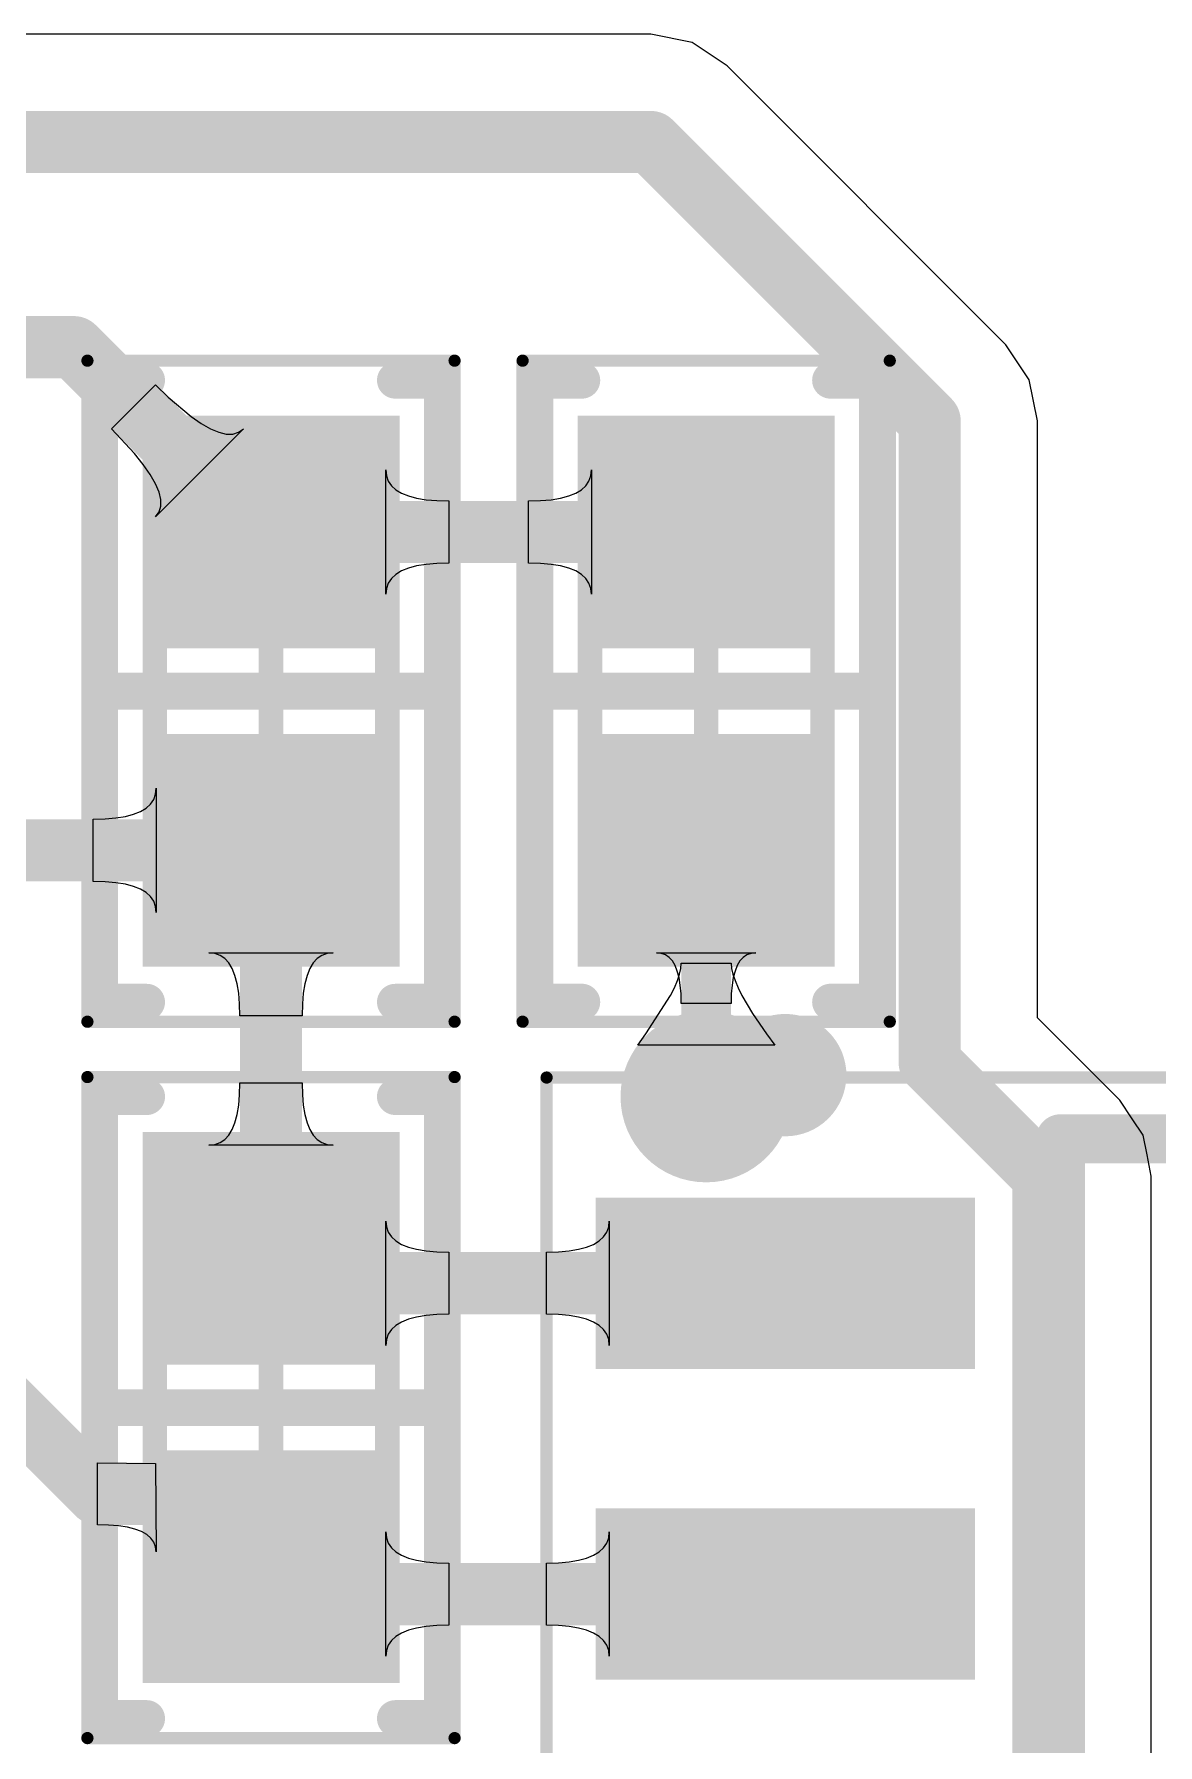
# Model space of a CAD drawing. Header units: inches. Extents: x -0.14 to 3.29, y -0.08 to 7.88.
# Drawn here: x 1.3486 to 1.5293, y 0.9969 to 1.2719 of the extents above; entities that cross this region are included whole.
import ezdxf

# ---------------------------------------------------------------- set-up
doc = ezdxf.new("R2010")
doc.units = ezdxf.units.IN
doc.header["$MEASUREMENT"] = 0
for name, color, linetype in [('Bottom Layer', 5, 'Continuous'), ('Top 3D Body', 56, 'Continuous'), ('Top Courtyard', 56, 'Continuous'), ('Top Layer', 1, 'Continuous'), ('Top Overlay', 2, 'Continuous'), ('Top Paste', 8, 'Continuous'), ('Top Solder', 216, 'Continuous'), ('Via Holes', 16, 'Continuous')]:
    doc.layers.add(name, color=color, linetype=linetype)

# ---------------------------------------------------------------- blocks, each defined once
blk = doc.blocks.new('34355DA5_B1DA_47C2_A88A_ECF82120A4F7_248')
at = {"layer": 'Top Layer'}
for points in [[(-0.13583, 0.13819), (-0.13583, 0.16181), (-0.07874, 0.16181), (-0.07874, 0.13819)], [(-0.13583, 0.08819), (-0.13583, 0.11181), (-0.07874, 0.11181), (-0.07874, 0.08819)]]:
    blk.add_hatch(color=1, dxfattribs=at).paths.add_polyline_path(points)
at = {"layer": 'Top Paste'}
for points in [[(-0.13583, 0.13819), (-0.13583, 0.16181), (-0.07874, 0.16181), (-0.07874, 0.13819)], [(-0.13583, 0.08819), (-0.13583, 0.11181), (-0.07874, 0.11181), (-0.07874, 0.08819)]]:
    blk.add_hatch(color=8, dxfattribs=at).paths.add_polyline_path(points)
at = {"layer": 'Top Solder'}
for points in [[(-0.1378, 0.13622), (-0.1378, 0.16378), (-0.07677, 0.16378), (-0.07677, 0.13622)], [(-0.1378, 0.08622), (-0.1378, 0.11378), (-0.07677, 0.11378), (-0.07677, 0.08622)]]:
    blk.add_hatch(color=216, dxfattribs=at).paths.add_polyline_path(points)
at = {"layer": 'Top Courtyard'}
for points in [[(-0.14567, -0.18307, 0.00197, 0.00197, 0), (-0.14567, 0.18307, 0.00197, 0.00197, 0)], [(-0.14567, 0.18307, 0.00197, 0.00197, 0), (0.14567, 0.18307, 0.00197, 0.00197, 0)]]:
    blk.add_lwpolyline(points, format="xyseb", dxfattribs=at)
blk.add_lwpolyline([(-0.14616, 0.18307, 0.000984, 0.000984, 1), (-0.14518, 0.18307, 0.000984, 0.000984, 1)], format="xyseb", close=True, dxfattribs=at)
blk.add_lwpolyline([(-0.14616, 0.18307, 0.000984, 0.000984, 1), (-0.14518, 0.18307, 0.000984, 0.000984, 1)], format="xyseb", close=True, dxfattribs=at)
at = {"layer": 'Top Overlay'}
for points in [[(-0.10236, 0.18346, 0.00984, 0.00984, 1), (-0.1122, 0.18346, 0.00984, 0.00984, 1)], [(-0.11467, 0.18346, 0.00492, 0.00492, 1), (-0.10974, 0.18346, 0.00492, 0.00492, 1)], [(-0.10482, 0.18346, 0.00492, 0.00492, 1), (-0.0999, 0.18346, 0.00492, 0.00492, 1)], [(-0.06496, 0.17323, 0.00394, 0.00394, 1), (-0.06102, 0.17323, 0.00394, 0.00394, 1)], [(-0.06496, 0.17323, 0.00394, 0.00394, 1), (-0.06102, 0.17323, 0.00394, 0.00394, 1)]]:
    blk.add_lwpolyline(points, format="xyseb", close=True, dxfattribs=at)
for points in [[(-0.06299, -0.17323, 0.00787, 0.00787, 0), (-0.06299, 0.17323, 0.00787, 0.00787, 0)], [(-0.06299, 0.17323, 0.00787, 0.00787, 0), (0.06299, 0.17323, 0.00787, 0.00787, 0)]]:
    blk.add_lwpolyline(points, format="xyseb", dxfattribs=at)
blk = doc.blocks.new('RES_0603_1608_289')
at = {"layer": 'Top Layer'}
for points in [[(-0.04232, -0.0187), (-0.04232, 0.0187), (-0.00886, 0.0187), (-0.00886, -0.0187)], [(0.00886, -0.0187), (0.00886, 0.0187), (0.04232, 0.0187), (0.04232, -0.0187)]]:
    blk.add_hatch(color=1, dxfattribs=at).paths.add_polyline_path(points)
at = {"layer": 'Top Paste'}
for points in [[(-0.04232, -0.0187), (-0.04232, 0.0187), (-0.00886, 0.0187), (-0.00886, -0.0187)], [(0.00886, -0.0187), (0.00886, 0.0187), (0.04232, 0.0187), (0.04232, -0.0187)]]:
    blk.add_hatch(color=8, dxfattribs=at).paths.add_polyline_path(points)
at = {"layer": 'Top Solder'}
for points in [[(-0.04429, -0.02067), (-0.04429, 0.02067), (-0.00689, 0.02067), (-0.00689, -0.02067)], [(0.00689, -0.02067), (0.00689, 0.02067), (0.04429, 0.02067), (0.04429, -0.02067)]]:
    blk.add_hatch(color=216, dxfattribs=at).paths.add_polyline_path(points)
at = {"layer": 'Top 3D Body'}
for points in [[(-0.03445, 0.0187, 0.00394, 0.00394, 0), (-0.03445, -0.0187, 0.00394, 0.00394, 0)], [(-0.03445, 0.0187, 0.00394, 0.00394, 0), (0.03445, 0.0187, 0.00394, 0.00394, 0)], [(0.03445, 0.0187, 0.00394, 0.00394, 0), (0.03445, -0.0187, 0.00394, 0.00394, 0)], [(-0.03445, -0.0187, 0.00394, 0.00394, 0), (0.03445, -0.0187, 0.00394, 0.00394, 0)]]:
    blk.add_lwpolyline(points, format="xyseb", dxfattribs=at)
for points in [[(-0.03543, 0.0187, 0.00197, 0.00197, 1), (-0.03347, 0.0187, 0.00197, 0.00197, 1)], [(-0.03543, 0.0187, 0.00197, 0.00197, 1), (-0.03347, 0.0187, 0.00197, 0.00197, 1)], [(0.03346, 0.0187, 0.00197, 0.00197, 1), (0.03543, 0.0187, 0.00197, 0.00197, 1)], [(0.03346, 0.0187, 0.00197, 0.00197, 1), (0.03543, 0.0187, 0.00197, 0.00197, 1)], [(-0.03543, -0.0187, 0.00197, 0.00197, 1), (-0.03347, -0.0187, 0.00197, 0.00197, 1)], [(-0.03543, -0.0187, 0.00197, 0.00197, 1), (-0.03347, -0.0187, 0.00197, 0.00197, 1)], [(0.03346, -0.0187, 0.00197, 0.00197, 1), (0.03543, -0.0187, 0.00197, 0.00197, 1)], [(0.03346, -0.0187, 0.00197, 0.00197, 1), (0.03543, -0.0187, 0.00197, 0.00197, 1)]]:
    blk.add_lwpolyline(points, format="xyseb", close=True, dxfattribs=at)
at = {"layer": 'Top Courtyard'}
for points in [[(-0.05315, 0.02953, 0.00197, 0.00197, 0), (-0.05315, -0.02953, 0.00197, 0.00197, 0)], [(-0.05315, 0.02953, 0.00197, 0.00197, 0), (0.05315, 0.02953, 0.00197, 0.00197, 0)], [(0.05315, 0.02953, 0.00197, 0.00197, 0), (0.05315, -0.02953, 0.00197, 0.00197, 0)], [(0, 0.0187, 0.00394, 0.00394, 0), (0, -0.0187, 0.00394, 0.00394, 0)], [(-0.0187, 0, 0.00394, 0.00394, 0), (0.0187, 0, 0.00394, 0.00394, 0)], [(-0.05315, -0.02953, 0.00197, 0.00197, 0), (0.05315, -0.02953, 0.00197, 0.00197, 0)]]:
    blk.add_lwpolyline(points, format="xyseb", dxfattribs=at)
for points in [[(-0.05364, 0.02953, 0.000984, 0.000984, 1), (-0.05266, 0.02953, 0.000984, 0.000984, 1)], [(-0.05364, 0.02953, 0.000984, 0.000984, 1), (-0.05266, 0.02953, 0.000984, 0.000984, 1)], [(0.05266, 0.02953, 0.000984, 0.000984, 1), (0.05364, 0.02953, 0.000984, 0.000984, 1)], [(0.05266, 0.02953, 0.000984, 0.000984, 1), (0.05364, 0.02953, 0.000984, 0.000984, 1)], [(-0.00099, 0.0187, 0.00197, 0.00197, 1), (0.00098, 0.0187, 0.00197, 0.00197, 1)], [(-0.01969, 0, 0.00197, 0.00197, 1), (-0.01772, 0, 0.00197, 0.00197, 1)], [(0.01772, 0, 0.00197, 0.00197, 1), (0.01968, 0, 0.00197, 0.00197, 1)], [(-0.00099, -0.0187, 0.00197, 0.00197, 1), (0.00098, -0.0187, 0.00197, 0.00197, 1)], [(-0.05364, -0.02953, 0.000984, 0.000984, 1), (-0.05266, -0.02953, 0.000984, 0.000984, 1)], [(-0.05364, -0.02953, 0.000984, 0.000984, 1), (-0.05266, -0.02953, 0.000984, 0.000984, 1)], [(0.05266, -0.02953, 0.000984, 0.000984, 1), (0.05364, -0.02953, 0.000984, 0.000984, 1)], [(0.05266, -0.02953, 0.000984, 0.000984, 1), (0.05364, -0.02953, 0.000984, 0.000984, 1)]]:
    blk.add_lwpolyline(points, format="xyseb", close=True, dxfattribs=at)
at = {"layer": 'Top Overlay'}
for points in [[(-0.05, 0.02756, 0.00591, 0.00591, 0), (-0.05, 0.02, 0.00591, 0.00591, 0)], [(-0.05, 0.02756, 0.00591, 0.00591, 0), (0.05, 0.02756, 0.00591, 0.00591, 0)], [(0, 0.02756, 0.00591, 0.00591, 0), (0, -0.02756, 0.00591, 0.00591, 0)], [(0.05, 0.02756, 0.00591, 0.00591, 0), (0.05, 0.02, 0.00591, 0.00591, 0)], [(-0.05, -0.02, 0.00591, 0.00591, 0), (-0.05, -0.02756, 0.00591, 0.00591, 0)], [(0.05, -0.02, 0.00591, 0.00591, 0), (0.05, -0.02756, 0.00591, 0.00591, 0)], [(-0.05, -0.02756, 0.00591, 0.00591, 0), (0.05, -0.02756, 0.00591, 0.00591, 0)]]:
    blk.add_lwpolyline(points, format="xyseb", dxfattribs=at)
for points in [[(-0.05148, 0.02756, 0.00295, 0.00295, 1), (-0.04853, 0.02756, 0.00295, 0.00295, 1)], [(-0.05148, 0.02756, 0.00295, 0.00295, 1), (-0.04853, 0.02756, 0.00295, 0.00295, 1)], [(-0.00148, 0.02756, 0.00295, 0.00295, 1), (0.00147, 0.02756, 0.00295, 0.00295, 1)], [(0.04852, 0.02756, 0.00295, 0.00295, 1), (0.05147, 0.02756, 0.00295, 0.00295, 1)], [(0.04852, 0.02756, 0.00295, 0.00295, 1), (0.05147, 0.02756, 0.00295, 0.00295, 1)], [(-0.05148, 0.02, 0.00295, 0.00295, 1), (-0.04853, 0.02, 0.00295, 0.00295, 1)], [(0.04852, 0.02, 0.00295, 0.00295, 1), (0.05147, 0.02, 0.00295, 0.00295, 1)], [(-0.05148, -0.02, 0.00295, 0.00295, 1), (-0.04853, -0.02, 0.00295, 0.00295, 1)], [(0.04852, -0.02, 0.00295, 0.00295, 1), (0.05147, -0.02, 0.00295, 0.00295, 1)], [(-0.05148, -0.02756, 0.00295, 0.00295, 1), (-0.04853, -0.02756, 0.00295, 0.00295, 1)], [(-0.05148, -0.02756, 0.00295, 0.00295, 1), (-0.04853, -0.02756, 0.00295, 0.00295, 1)], [(-0.00148, -0.02756, 0.00295, 0.00295, 1), (0.00147, -0.02756, 0.00295, 0.00295, 1)], [(0.04852, -0.02756, 0.00295, 0.00295, 1), (0.05147, -0.02756, 0.00295, 0.00295, 1)], [(0.04852, -0.02756, 0.00295, 0.00295, 1), (0.05147, -0.02756, 0.00295, 0.00295, 1)]]:
    blk.add_lwpolyline(points, format="xyseb", close=True, dxfattribs=at)
blk = doc.blocks.new('RES_0603_1608_297')
at = {"layer": 'Top Layer'}
for points in [[(-0.04232, -0.0187), (-0.04232, 0.0187), (-0.00886, 0.0187), (-0.00886, -0.0187)], [(0.00886, -0.0187), (0.00886, 0.0187), (0.04232, 0.0187), (0.04232, -0.0187)]]:
    blk.add_hatch(color=1, dxfattribs=at).paths.add_polyline_path(points)
at = {"layer": 'Top Paste'}
for points in [[(-0.04232, -0.0187), (-0.04232, 0.0187), (-0.00886, 0.0187), (-0.00886, -0.0187)], [(0.00886, -0.0187), (0.00886, 0.0187), (0.04232, 0.0187), (0.04232, -0.0187)]]:
    blk.add_hatch(color=8, dxfattribs=at).paths.add_polyline_path(points)
at = {"layer": 'Top Solder'}
for points in [[(-0.04429, -0.02067), (-0.04429, 0.02067), (-0.00689, 0.02067), (-0.00689, -0.02067)], [(0.00689, -0.02067), (0.00689, 0.02067), (0.04429, 0.02067), (0.04429, -0.02067)]]:
    blk.add_hatch(color=216, dxfattribs=at).paths.add_polyline_path(points)
at = {"layer": 'Top 3D Body'}
for points in [[(-0.03445, 0.0187, 0.00394, 0.00394, 0), (-0.03445, -0.0187, 0.00394, 0.00394, 0)], [(-0.03445, 0.0187, 0.00394, 0.00394, 0), (0.03445, 0.0187, 0.00394, 0.00394, 0)], [(0.03445, 0.0187, 0.00394, 0.00394, 0), (0.03445, -0.0187, 0.00394, 0.00394, 0)], [(-0.03445, -0.0187, 0.00394, 0.00394, 0), (0.03445, -0.0187, 0.00394, 0.00394, 0)]]:
    blk.add_lwpolyline(points, format="xyseb", dxfattribs=at)
for points in [[(-0.03543, 0.0187, 0.00197, 0.00197, 1), (-0.03347, 0.0187, 0.00197, 0.00197, 1)], [(-0.03543, 0.0187, 0.00197, 0.00197, 1), (-0.03347, 0.0187, 0.00197, 0.00197, 1)], [(0.03346, 0.0187, 0.00197, 0.00197, 1), (0.03543, 0.0187, 0.00197, 0.00197, 1)], [(0.03346, 0.0187, 0.00197, 0.00197, 1), (0.03543, 0.0187, 0.00197, 0.00197, 1)], [(-0.03543, -0.0187, 0.00197, 0.00197, 1), (-0.03347, -0.0187, 0.00197, 0.00197, 1)], [(-0.03543, -0.0187, 0.00197, 0.00197, 1), (-0.03347, -0.0187, 0.00197, 0.00197, 1)], [(0.03346, -0.0187, 0.00197, 0.00197, 1), (0.03543, -0.0187, 0.00197, 0.00197, 1)], [(0.03346, -0.0187, 0.00197, 0.00197, 1), (0.03543, -0.0187, 0.00197, 0.00197, 1)]]:
    blk.add_lwpolyline(points, format="xyseb", close=True, dxfattribs=at)
at = {"layer": 'Top Courtyard'}
for points in [[(-0.05315, 0.02953, 0.00197, 0.00197, 0), (-0.05315, -0.02953, 0.00197, 0.00197, 0)], [(-0.05315, 0.02953, 0.00197, 0.00197, 0), (0.05315, 0.02953, 0.00197, 0.00197, 0)], [(0.05315, 0.02953, 0.00197, 0.00197, 0), (0.05315, -0.02953, 0.00197, 0.00197, 0)], [(0, 0.0187, 0.00394, 0.00394, 0), (0, -0.0187, 0.00394, 0.00394, 0)], [(-0.0187, 0, 0.00394, 0.00394, 0), (0.0187, 0, 0.00394, 0.00394, 0)], [(-0.05315, -0.02953, 0.00197, 0.00197, 0), (0.05315, -0.02953, 0.00197, 0.00197, 0)]]:
    blk.add_lwpolyline(points, format="xyseb", dxfattribs=at)
for points in [[(-0.05364, 0.02953, 0.000984, 0.000984, 1), (-0.05266, 0.02953, 0.000984, 0.000984, 1)], [(-0.05364, 0.02953, 0.000984, 0.000984, 1), (-0.05266, 0.02953, 0.000984, 0.000984, 1)], [(0.05266, 0.02953, 0.000984, 0.000984, 1), (0.05364, 0.02953, 0.000984, 0.000984, 1)], [(0.05266, 0.02953, 0.000984, 0.000984, 1), (0.05364, 0.02953, 0.000984, 0.000984, 1)], [(-0.00098, 0.0187, 0.00197, 0.00197, 1), (0.00098, 0.0187, 0.00197, 0.00197, 1)], [(-0.01969, 0, 0.00197, 0.00197, 1), (-0.01772, 0, 0.00197, 0.00197, 1)], [(0.01772, 0, 0.00197, 0.00197, 1), (0.01968, 0, 0.00197, 0.00197, 1)], [(-0.00098, -0.0187, 0.00197, 0.00197, 1), (0.00098, -0.0187, 0.00197, 0.00197, 1)], [(-0.05364, -0.02953, 0.000984, 0.000984, 1), (-0.05266, -0.02953, 0.000984, 0.000984, 1)], [(-0.05364, -0.02953, 0.000984, 0.000984, 1), (-0.05266, -0.02953, 0.000984, 0.000984, 1)], [(0.05266, -0.02953, 0.000984, 0.000984, 1), (0.05364, -0.02953, 0.000984, 0.000984, 1)], [(0.05266, -0.02953, 0.000984, 0.000984, 1), (0.05364, -0.02953, 0.000984, 0.000984, 1)]]:
    blk.add_lwpolyline(points, format="xyseb", close=True, dxfattribs=at)
at = {"layer": 'Top Overlay'}
for points in [[(-0.05, 0.02756, 0.00591, 0.00591, 0), (-0.05, 0.02, 0.00591, 0.00591, 0)], [(-0.05, 0.02756, 0.00591, 0.00591, 0), (0.05, 0.02756, 0.00591, 0.00591, 0)], [(0, 0.02756, 0.00591, 0.00591, 0), (0, -0.02756, 0.00591, 0.00591, 0)], [(0.05, 0.02756, 0.00591, 0.00591, 0), (0.05, 0.02, 0.00591, 0.00591, 0)], [(-0.05, -0.02, 0.00591, 0.00591, 0), (-0.05, -0.02756, 0.00591, 0.00591, 0)], [(0.05, -0.02, 0.00591, 0.00591, 0), (0.05, -0.02756, 0.00591, 0.00591, 0)], [(-0.05, -0.02756, 0.00591, 0.00591, 0), (0.05, -0.02756, 0.00591, 0.00591, 0)]]:
    blk.add_lwpolyline(points, format="xyseb", dxfattribs=at)
for points in [[(-0.05148, 0.02756, 0.00295, 0.00295, 1), (-0.04852, 0.02756, 0.00295, 0.00295, 1)], [(-0.05148, 0.02756, 0.00295, 0.00295, 1), (-0.04852, 0.02756, 0.00295, 0.00295, 1)], [(-0.00148, 0.02756, 0.00295, 0.00295, 1), (0.00148, 0.02756, 0.00295, 0.00295, 1)], [(0.04852, 0.02756, 0.00295, 0.00295, 1), (0.05148, 0.02756, 0.00295, 0.00295, 1)], [(0.04852, 0.02756, 0.00295, 0.00295, 1), (0.05148, 0.02756, 0.00295, 0.00295, 1)], [(-0.05148, 0.02, 0.00295, 0.00295, 1), (-0.04852, 0.02, 0.00295, 0.00295, 1)], [(0.04852, 0.02, 0.00295, 0.00295, 1), (0.05148, 0.02, 0.00295, 0.00295, 1)], [(-0.05148, -0.02, 0.00295, 0.00295, 1), (-0.04852, -0.02, 0.00295, 0.00295, 1)], [(0.04852, -0.02, 0.00295, 0.00295, 1), (0.05148, -0.02, 0.00295, 0.00295, 1)], [(-0.05148, -0.02756, 0.00295, 0.00295, 1), (-0.04852, -0.02756, 0.00295, 0.00295, 1)], [(-0.05148, -0.02756, 0.00295, 0.00295, 1), (-0.04852, -0.02756, 0.00295, 0.00295, 1)], [(-0.00148, -0.02756, 0.00295, 0.00295, 1), (0.00148, -0.02756, 0.00295, 0.00295, 1)], [(0.04852, -0.02756, 0.00295, 0.00295, 1), (0.05148, -0.02756, 0.00295, 0.00295, 1)], [(0.04852, -0.02756, 0.00295, 0.00295, 1), (0.05148, -0.02756, 0.00295, 0.00295, 1)]]:
    blk.add_lwpolyline(points, format="xyseb", close=True, dxfattribs=at)
blk = doc.blocks.new('RES_0603_1608_303')
at = {"layer": 'Top Layer'}
for points in [[(-0.04232, -0.0187), (-0.04232, 0.0187), (-0.00886, 0.0187), (-0.00886, -0.0187)], [(0.00886, -0.0187), (0.00886, 0.0187), (0.04232, 0.0187), (0.04232, -0.0187)]]:
    blk.add_hatch(color=1, dxfattribs=at).paths.add_polyline_path(points)
at = {"layer": 'Top Paste'}
for points in [[(-0.04232, -0.0187), (-0.04232, 0.0187), (-0.00886, 0.0187), (-0.00886, -0.0187)], [(0.00886, -0.0187), (0.00886, 0.0187), (0.04232, 0.0187), (0.04232, -0.0187)]]:
    blk.add_hatch(color=8, dxfattribs=at).paths.add_polyline_path(points)
at = {"layer": 'Top Solder'}
for points in [[(-0.04429, -0.02067), (-0.04429, 0.02067), (-0.00689, 0.02067), (-0.00689, -0.02067)], [(0.00689, -0.02067), (0.00689, 0.02067), (0.04429, 0.02067), (0.04429, -0.02067)]]:
    blk.add_hatch(color=216, dxfattribs=at).paths.add_polyline_path(points)
at = {"layer": 'Top 3D Body'}
for points in [[(-0.03445, 0.0187, 0.00394, 0.00394, 0), (-0.03445, -0.0187, 0.00394, 0.00394, 0)], [(-0.03445, 0.0187, 0.00394, 0.00394, 0), (0.03445, 0.0187, 0.00394, 0.00394, 0)], [(0.03445, 0.0187, 0.00394, 0.00394, 0), (0.03445, -0.0187, 0.00394, 0.00394, 0)], [(-0.03445, -0.0187, 0.00394, 0.00394, 0), (0.03445, -0.0187, 0.00394, 0.00394, 0)]]:
    blk.add_lwpolyline(points, format="xyseb", dxfattribs=at)
for points in [[(-0.03543, 0.0187, 0.00197, 0.00197, 1), (-0.03347, 0.0187, 0.00197, 0.00197, 1)], [(-0.03543, 0.0187, 0.00197, 0.00197, 1), (-0.03347, 0.0187, 0.00197, 0.00197, 1)], [(0.03346, 0.0187, 0.00197, 0.00197, 1), (0.03543, 0.0187, 0.00197, 0.00197, 1)], [(0.03346, 0.0187, 0.00197, 0.00197, 1), (0.03543, 0.0187, 0.00197, 0.00197, 1)], [(-0.03543, -0.0187, 0.00197, 0.00197, 1), (-0.03347, -0.0187, 0.00197, 0.00197, 1)], [(-0.03543, -0.0187, 0.00197, 0.00197, 1), (-0.03347, -0.0187, 0.00197, 0.00197, 1)], [(0.03346, -0.0187, 0.00197, 0.00197, 1), (0.03543, -0.0187, 0.00197, 0.00197, 1)], [(0.03346, -0.0187, 0.00197, 0.00197, 1), (0.03543, -0.0187, 0.00197, 0.00197, 1)]]:
    blk.add_lwpolyline(points, format="xyseb", close=True, dxfattribs=at)
at = {"layer": 'Top Courtyard'}
for points in [[(-0.05315, 0.02953, 0.00197, 0.00197, 0), (-0.05315, -0.02953, 0.00197, 0.00197, 0)], [(-0.05315, 0.02953, 0.00197, 0.00197, 0), (0.05315, 0.02953, 0.00197, 0.00197, 0)], [(0.05315, 0.02953, 0.00197, 0.00197, 0), (0.05315, -0.02953, 0.00197, 0.00197, 0)], [(0, 0.0187, 0.00394, 0.00394, 0), (0, -0.0187, 0.00394, 0.00394, 0)], [(-0.0187, 0, 0.00394, 0.00394, 0), (0.0187, 0, 0.00394, 0.00394, 0)], [(-0.05315, -0.02953, 0.00197, 0.00197, 0), (0.05315, -0.02953, 0.00197, 0.00197, 0)]]:
    blk.add_lwpolyline(points, format="xyseb", dxfattribs=at)
for points in [[(-0.05364, 0.02953, 0.000984, 0.000984, 1), (-0.05266, 0.02953, 0.000984, 0.000984, 1)], [(-0.05364, 0.02953, 0.000984, 0.000984, 1), (-0.05266, 0.02953, 0.000984, 0.000984, 1)], [(0.05266, 0.02953, 0.000984, 0.000984, 1), (0.05364, 0.02953, 0.000984, 0.000984, 1)], [(0.05266, 0.02953, 0.000984, 0.000984, 1), (0.05364, 0.02953, 0.000984, 0.000984, 1)], [(-0.00098, 0.0187, 0.00197, 0.00197, 1), (0.00098, 0.0187, 0.00197, 0.00197, 1)], [(-0.01969, 0, 0.00197, 0.00197, 1), (-0.01772, 0, 0.00197, 0.00197, 1)], [(0.01772, 0, 0.00197, 0.00197, 1), (0.01968, 0, 0.00197, 0.00197, 1)], [(-0.00098, -0.0187, 0.00197, 0.00197, 1), (0.00098, -0.0187, 0.00197, 0.00197, 1)], [(-0.05364, -0.02953, 0.000984, 0.000984, 1), (-0.05266, -0.02953, 0.000984, 0.000984, 1)], [(-0.05364, -0.02953, 0.000984, 0.000984, 1), (-0.05266, -0.02953, 0.000984, 0.000984, 1)], [(0.05266, -0.02953, 0.000984, 0.000984, 1), (0.05364, -0.02953, 0.000984, 0.000984, 1)], [(0.05266, -0.02953, 0.000984, 0.000984, 1), (0.05364, -0.02953, 0.000984, 0.000984, 1)]]:
    blk.add_lwpolyline(points, format="xyseb", close=True, dxfattribs=at)
at = {"layer": 'Top Overlay'}
for points in [[(-0.05, 0.02756, 0.00591, 0.00591, 0), (-0.05, 0.02, 0.00591, 0.00591, 0)], [(-0.05, 0.02756, 0.00591, 0.00591, 0), (0.05, 0.02756, 0.00591, 0.00591, 0)], [(0, 0.02756, 0.00591, 0.00591, 0), (0, -0.02756, 0.00591, 0.00591, 0)], [(0.05, 0.02756, 0.00591, 0.00591, 0), (0.05, 0.02, 0.00591, 0.00591, 0)], [(-0.05, -0.02, 0.00591, 0.00591, 0), (-0.05, -0.02756, 0.00591, 0.00591, 0)], [(0.05, -0.02, 0.00591, 0.00591, 0), (0.05, -0.02756, 0.00591, 0.00591, 0)], [(-0.05, -0.02756, 0.00591, 0.00591, 0), (0.05, -0.02756, 0.00591, 0.00591, 0)]]:
    blk.add_lwpolyline(points, format="xyseb", dxfattribs=at)
for points in [[(-0.05148, 0.02756, 0.00295, 0.00295, 1), (-0.04852, 0.02756, 0.00295, 0.00295, 1)], [(-0.05148, 0.02756, 0.00295, 0.00295, 1), (-0.04852, 0.02756, 0.00295, 0.00295, 1)], [(-0.00148, 0.02756, 0.00295, 0.00295, 1), (0.00148, 0.02756, 0.00295, 0.00295, 1)], [(0.04852, 0.02756, 0.00295, 0.00295, 1), (0.05148, 0.02756, 0.00295, 0.00295, 1)], [(0.04852, 0.02756, 0.00295, 0.00295, 1), (0.05148, 0.02756, 0.00295, 0.00295, 1)], [(-0.05148, 0.02, 0.00295, 0.00295, 1), (-0.04852, 0.02, 0.00295, 0.00295, 1)], [(0.04852, 0.02, 0.00295, 0.00295, 1), (0.05148, 0.02, 0.00295, 0.00295, 1)], [(-0.05148, -0.02, 0.00295, 0.00295, 1), (-0.04852, -0.02, 0.00295, 0.00295, 1)], [(0.04852, -0.02, 0.00295, 0.00295, 1), (0.05148, -0.02, 0.00295, 0.00295, 1)], [(-0.05148, -0.02756, 0.00295, 0.00295, 1), (-0.04852, -0.02756, 0.00295, 0.00295, 1)], [(-0.05148, -0.02756, 0.00295, 0.00295, 1), (-0.04852, -0.02756, 0.00295, 0.00295, 1)], [(-0.00148, -0.02756, 0.00295, 0.00295, 1), (0.00148, -0.02756, 0.00295, 0.00295, 1)], [(0.04852, -0.02756, 0.00295, 0.00295, 1), (0.05148, -0.02756, 0.00295, 0.00295, 1)], [(0.04852, -0.02756, 0.00295, 0.00295, 1), (0.05148, -0.02756, 0.00295, 0.00295, 1)]]:
    blk.add_lwpolyline(points, format="xyseb", close=True, dxfattribs=at)

msp = doc.modelspace()

# ---------------------------------------------------------------- hatches: boundary and pattern name
at = {"layer": 'Bottom Layer'}
h = msp.add_hatch(color=5, dxfattribs=at)
edge = h.paths.add_edge_path()
edge.add_arc((1.45669, 1.1011), 0.01378, 0, 360)
at = {"layer": 'Top Layer'}
h = msp.add_hatch(color=1, dxfattribs=at)
edge = h.paths.add_edge_path()
edge.add_arc((1.45669, 1.1011), 0.01378, 0, 360)
at = {"layer": 'Via Holes'}
h = msp.add_hatch(color=7, dxfattribs=at)
edge = h.paths.add_edge_path()
edge.add_arc((1.45669, 1.1011), 0.00689, 0, 360)

# ---------------------------------------------------------------- linework, layer by layer
at = {"layer": 'Top Layer'}
for p, q in [((1.44779, 1.27195), (1.00741, 1.27195)), ((1.45442, 1.27063), (1.44779, 1.27195)), ((1.46004, 1.26687), (1.45442, 1.27063)), ((1.5049, 1.22201), (1.46004, 1.26687)), ((1.50866, 1.21639), (1.5049, 1.22201)), ((1.50998, 1.20976), (1.50866, 1.21639)), ((1.36104, 1.2085), (1.36811, 1.21557)), ((1.36811, 1.21557), (1.37016, 1.21359)), ((1.37016, 1.21359), (1.37384, 1.21048)), ((1.37384, 1.21048), (1.37546, 1.20935)), ((1.36472, 1.20454), (1.36104, 1.2085)), ((1.38225, 1.2085), (1.36811, 1.19436)), ((1.37546, 1.20935), (1.37695, 1.2085)), ((1.37695, 1.2085), (1.37829, 1.20794)), ((1.37829, 1.20794), (1.3795, 1.20765)), ((1.3795, 1.20765), (1.38056, 1.20765)), ((1.38056, 1.20765), (1.38148, 1.20794)), ((1.38148, 1.20794), (1.38225, 1.2085)), ((1.50998, 1.11379), (1.50998, 1.20976)), ((1.36613, 1.20278), (1.36472, 1.20454)), ((1.36726, 1.20115), (1.36613, 1.20278)), ((1.36811, 1.19966), (1.36726, 1.20115)), ((1.36868, 1.19832), (1.36811, 1.19966)), ((1.40515, 1.18189), (1.40515, 1.20189)), ((1.40515, 1.20189), (1.40525, 1.20094)), ((1.40525, 1.20094), (1.40556, 1.20009)), ((1.40556, 1.20009), (1.40606, 1.19934)), ((1.40606, 1.19934), (1.40677, 1.19869)), ((1.43661, 1.19869), (1.43732, 1.19934)), ((1.43732, 1.19934), (1.43783, 1.20009)), ((1.43783, 1.20009), (1.43813, 1.20094)), ((1.43813, 1.20094), (1.43823, 1.20189)), ((1.43823, 1.20189), (1.43823, 1.18189)), ((1.36896, 1.19712), (1.36868, 1.19832)), ((1.36896, 1.19606), (1.36896, 1.19712)), ((1.40677, 1.19869), (1.40768, 1.19814)), ((1.40768, 1.19814), (1.4088, 1.19769)), ((1.4088, 1.19769), (1.41011, 1.19734)), ((1.41011, 1.19734), (1.41163, 1.19709)), ((1.41163, 1.19709), (1.41335, 1.19694)), ((1.41335, 1.19694), (1.41527, 1.19689)), ((1.41527, 1.19689), (1.41527, 1.18689)), ((1.42811, 1.19689), (1.43004, 1.19694)), ((1.42811, 1.18689), (1.42811, 1.19689)), ((1.43004, 1.19694), (1.43176, 1.19709)), ((1.43176, 1.19709), (1.43327, 1.19734)), ((1.43327, 1.19734), (1.43459, 1.19769)), ((1.43459, 1.19769), (1.4357, 1.19814)), ((1.4357, 1.19814), (1.43661, 1.19869)), ((1.36811, 1.19436), (1.36868, 1.19514)), ((1.36868, 1.19514), (1.36896, 1.19606)), ((1.40768, 1.18564), (1.40677, 1.18509)), ((1.4088, 1.18609), (1.40768, 1.18564)), ((1.41011, 1.18644), (1.4088, 1.18609)), ((1.41163, 1.18669), (1.41011, 1.18644)), ((1.41335, 1.18684), (1.41163, 1.18669)), ((1.41527, 1.18689), (1.41335, 1.18684)), ((1.43004, 1.18684), (1.42811, 1.18689)), ((1.43176, 1.18669), (1.43004, 1.18684)), ((1.43327, 1.18644), (1.43176, 1.18669)), ((1.43459, 1.18609), (1.43327, 1.18644)), ((1.4357, 1.18564), (1.43459, 1.18609)), ((1.43661, 1.18509), (1.4357, 1.18564)), ((1.40525, 1.18284), (1.40515, 1.18189)), ((1.40556, 1.18369), (1.40525, 1.18284)), ((1.40606, 1.18444), (1.40556, 1.18369)), ((1.40677, 1.18509), (1.40606, 1.18444)), ((1.43732, 1.18444), (1.43661, 1.18509)), ((1.43783, 1.18369), (1.43732, 1.18444)), ((1.43813, 1.18284), (1.43783, 1.18369)), ((1.43823, 1.18189), (1.43813, 1.18284)), ((1.36813, 1.14976), (1.36823, 1.15071)), ((1.36823, 1.15071), (1.36823, 1.13071)), ((1.3657, 1.14696), (1.36661, 1.14751)), ((1.36661, 1.14751), (1.36732, 1.14816)), ((1.36732, 1.14816), (1.36783, 1.14891)), ((1.36783, 1.14891), (1.36813, 1.14976)), ((1.35811, 1.14571), (1.36003, 1.14576)), ((1.35811, 1.13571), (1.35811, 1.14571)), ((1.36003, 1.14576), (1.36175, 1.14591)), ((1.36175, 1.14591), (1.36327, 1.14616)), ((1.36327, 1.14616), (1.36459, 1.14651)), ((1.36459, 1.14651), (1.3657, 1.14696)), ((1.36003, 1.13566), (1.35811, 1.13571)), ((1.36175, 1.13551), (1.36003, 1.13566)), ((1.36327, 1.13526), (1.36175, 1.13551)), ((1.36459, 1.13491), (1.36327, 1.13526)), ((1.3657, 1.13446), (1.36459, 1.13491)), ((1.36661, 1.13391), (1.3657, 1.13446)), ((1.36732, 1.13326), (1.36661, 1.13391)), ((1.36783, 1.13251), (1.36732, 1.13326)), ((1.36813, 1.13166), (1.36783, 1.13251)), ((1.36823, 1.13071), (1.36813, 1.13166)), ((1.37764, 1.12412), (1.37669, 1.12422)), ((1.37669, 1.12422), (1.39669, 1.12422)), ((1.37849, 1.12381), (1.37764, 1.12412)), ((1.37924, 1.12331), (1.37849, 1.12381)), ((1.37989, 1.1226), (1.37924, 1.12331)), ((1.38044, 1.12169), (1.37989, 1.1226)), ((1.39349, 1.1226), (1.39294, 1.12169)), ((1.39414, 1.12331), (1.39349, 1.1226)), ((1.39489, 1.12381), (1.39414, 1.12331)), ((1.39574, 1.12412), (1.39489, 1.12381)), ((1.39669, 1.12422), (1.39574, 1.12412)), ((1.44945, 1.12414), (1.44869, 1.12422)), ((1.44869, 1.12422), (1.46469, 1.12422)), ((1.45013, 1.12389), (1.44945, 1.12414)), ((1.45073, 1.12349), (1.45013, 1.12389)), ((1.45125, 1.12292), (1.45073, 1.12349)), ((1.45169, 1.12219), (1.45125, 1.12292)), ((1.45262, 1.12173), (1.45269, 1.12256)), ((1.45269, 1.12256), (1.46069, 1.12256)), ((1.46069, 1.12256), (1.46076, 1.12173)), ((1.46213, 1.12292), (1.46169, 1.12219)), ((1.46265, 1.12349), (1.46213, 1.12292)), ((1.46325, 1.12389), (1.46265, 1.12349)), ((1.46393, 1.12414), (1.46325, 1.12389)), ((1.46469, 1.12422), (1.46393, 1.12414)), ((1.38089, 1.12057), (1.38044, 1.12169)), ((1.38124, 1.11926), (1.38089, 1.12057)), ((1.39249, 1.12057), (1.39214, 1.11926)), ((1.39294, 1.12169), (1.39249, 1.12057)), ((1.45157, 1.11861), (1.45206, 1.11976)), ((1.45205, 1.12129), (1.45169, 1.12219)), ((1.45233, 1.12024), (1.45205, 1.12129)), ((1.45206, 1.11976), (1.45241, 1.1208)), ((1.45253, 1.11902), (1.45233, 1.12024)), ((1.45241, 1.1208), (1.45262, 1.12173)), ((1.46076, 1.12173), (1.46097, 1.1208)), ((1.46105, 1.12024), (1.46085, 1.11902)), ((1.46097, 1.1208), (1.46133, 1.11976)), ((1.46133, 1.12129), (1.46105, 1.12024)), ((1.46169, 1.12219), (1.46133, 1.12129)), ((1.46133, 1.11976), (1.46182, 1.11861)), ((1.38149, 1.11774), (1.38124, 1.11926)), ((1.38164, 1.11602), (1.38149, 1.11774)), ((1.39189, 1.11774), (1.39174, 1.11602)), ((1.39214, 1.11926), (1.39189, 1.11774)), ((1.44701, 1.11119), (1.45094, 1.11735)), ((1.45094, 1.11735), (1.45157, 1.11861)), ((1.45265, 1.11764), (1.45253, 1.11902)), ((1.45269, 1.1161), (1.45265, 1.11764)), ((1.46073, 1.11764), (1.46069, 1.1161)), ((1.46085, 1.11902), (1.46073, 1.11764)), ((1.46182, 1.11861), (1.46245, 1.11735)), ((1.46245, 1.11735), (1.46413, 1.11449)), ((1.38169, 1.1141), (1.38164, 1.11602)), ((1.39169, 1.1141), (1.38169, 1.1141)), ((1.39174, 1.11602), (1.39169, 1.1141)), ((1.46069, 1.1161), (1.45269, 1.1161)), ((1.46413, 1.11449), (1.46638, 1.11119)), ((1.52321, 1.10056), (1.50998, 1.11379)), ((1.44568, 1.10938), (1.44701, 1.11119)), ((1.46771, 1.10938), (1.44568, 1.10938)), ((1.46638, 1.11119), (1.46771, 1.10938)), ((1.38164, 1.10141), (1.38169, 1.10331)), ((1.38169, 1.10331), (1.39169, 1.10331)), ((1.39169, 1.10331), (1.39174, 1.10141)), ((1.38149, 1.09971), (1.38164, 1.10141)), ((1.39174, 1.10141), (1.39189, 1.09971)), ((1.52523, 1.09753), (1.52321, 1.10056)), ((1.52321, 1.10056), (1.52321, 1.10056)), ((1.52321, 1.10056), (1.52321, 1.10056)), ((1.38089, 1.09691), (1.38124, 1.09821)), ((1.38124, 1.09821), (1.38149, 1.09971)), ((1.39189, 1.09971), (1.39214, 1.09821)), ((1.39214, 1.09821), (1.39249, 1.09691)), ((1.37924, 1.09421), (1.37989, 1.09491)), ((1.37989, 1.09491), (1.38044, 1.09581)), ((1.38044, 1.09581), (1.38089, 1.09691)), ((1.39249, 1.09691), (1.39294, 1.09581)), ((1.39294, 1.09581), (1.39349, 1.09491)), ((1.39349, 1.09491), (1.39414, 1.09421)), ((1.52697, 1.09493), (1.52523, 1.09753)), ((1.5276, 1.09174), (1.52697, 1.09493)), ((1.52697, 1.09493), (1.52697, 1.09493)), ((1.52697, 1.09493), (1.52697, 1.09493)), ((1.37669, 1.09331), (1.37764, 1.09341)), ((1.39669, 1.09331), (1.37669, 1.09331)), ((1.37764, 1.09341), (1.37849, 1.09371)), ((1.37849, 1.09371), (1.37924, 1.09421)), ((1.39414, 1.09421), (1.39489, 1.09371)), ((1.39489, 1.09371), (1.39574, 1.09341)), ((1.39574, 1.09341), (1.39669, 1.09331)), ((1.52829, 1.0883), (1.5276, 1.09174)), ((1.52829, 0.89591), (1.52829, 1.0883)), ((1.52829, 1.0883), (1.52829, 1.0883)), ((1.52829, 1.0883), (1.52829, 1.0883)), ((1.40515, 1.0611), (1.40515, 1.0811)), ((1.40515, 1.0811), (1.40526, 1.08015)), ((1.44101, 1.08015), (1.44111, 1.0811)), ((1.44111, 1.0811), (1.44111, 1.0611)), ((1.40526, 1.08015), (1.40556, 1.0793)), ((1.40556, 1.0793), (1.40606, 1.07855)), ((1.40606, 1.07855), (1.40677, 1.0779)), ((1.43949, 1.0779), (1.4402, 1.07855)), ((1.4402, 1.07855), (1.4407, 1.0793)), ((1.4407, 1.0793), (1.44101, 1.08015)), ((1.40677, 1.0779), (1.40768, 1.07735)), ((1.40768, 1.07735), (1.4088, 1.0769)), ((1.4088, 1.0769), (1.41011, 1.07655)), ((1.41011, 1.07655), (1.41163, 1.0763)), ((1.41163, 1.0763), (1.41335, 1.07615)), ((1.41335, 1.07615), (1.41527, 1.0761)), ((1.41527, 1.0761), (1.41527, 1.0661)), ((1.43099, 1.0761), (1.43291, 1.07615)), ((1.43099, 1.0661), (1.43099, 1.0761)), ((1.43291, 1.07615), (1.43463, 1.0763)), ((1.43463, 1.0763), (1.43615, 1.07655)), ((1.43615, 1.07655), (1.43746, 1.0769)), ((1.43746, 1.0769), (1.43858, 1.07735)), ((1.43858, 1.07735), (1.43949, 1.0779)), ((1.40768, 1.06485), (1.40677, 1.0643)), ((1.4088, 1.0653), (1.40768, 1.06485)), ((1.41011, 1.06565), (1.4088, 1.0653)), ((1.41163, 1.0659), (1.41011, 1.06565)), ((1.41335, 1.06605), (1.41163, 1.0659)), ((1.41527, 1.0661), (1.41335, 1.06605)), ((1.43291, 1.06605), (1.43099, 1.0661)), ((1.43463, 1.0659), (1.43291, 1.06605)), ((1.43615, 1.06565), (1.43463, 1.0659)), ((1.43746, 1.0653), (1.43615, 1.06565)), ((1.43858, 1.06485), (1.43746, 1.0653)), ((1.43949, 1.0643), (1.43858, 1.06485)), ((1.40526, 1.06205), (1.40515, 1.0611)), ((1.40556, 1.0629), (1.40526, 1.06205)), ((1.40606, 1.06365), (1.40556, 1.0629)), ((1.40677, 1.0643), (1.40606, 1.06365)), ((1.4402, 1.06365), (1.43949, 1.0643)), ((1.4407, 1.0629), (1.4402, 1.06365)), ((1.44101, 1.06205), (1.4407, 1.0629)), ((1.44111, 1.0611), (1.44101, 1.06205)), ((1.35878, 1.03224), (1.35878, 1.04224)), ((1.35878, 1.04224), (1.36811, 1.04213)), ((1.36811, 1.04213), (1.36823, 1.02791)), ((1.36057, 1.0322), (1.35878, 1.03224)), ((1.36217, 1.03207), (1.36057, 1.0322)), ((1.36358, 1.03185), (1.36217, 1.03207)), ((1.36481, 1.03155), (1.36358, 1.03185)), ((1.36585, 1.03116), (1.36481, 1.03155)), ((1.3667, 1.03068), (1.36585, 1.03116)), ((1.36737, 1.03012), (1.3667, 1.03068)), ((1.36784, 1.02947), (1.36737, 1.03012)), ((1.36813, 1.02873), (1.36784, 1.02947)), ((1.40515, 1.0111), (1.40515, 1.0311)), ((1.40515, 1.0311), (1.40526, 1.03015)), ((1.40526, 1.03015), (1.40556, 1.0293)), ((1.40556, 1.0293), (1.40606, 1.02855)), ((1.4402, 1.02855), (1.4407, 1.0293)), ((1.4407, 1.0293), (1.44101, 1.03015)), ((1.44101, 1.03015), (1.44111, 1.0311)), ((1.44111, 1.0311), (1.44111, 1.0111)), ((1.36823, 1.02791), (1.36813, 1.02873)), ((1.40606, 1.02855), (1.40677, 1.0279)), ((1.40677, 1.0279), (1.40768, 1.02735)), ((1.40768, 1.02735), (1.4088, 1.0269)), ((1.4088, 1.0269), (1.41011, 1.02655)), ((1.41011, 1.02655), (1.41163, 1.0263)), ((1.41163, 1.0263), (1.41335, 1.02615)), ((1.41335, 1.02615), (1.41527, 1.0261)), ((1.41527, 1.0261), (1.41527, 1.0161)), ((1.43099, 1.0261), (1.43291, 1.02615)), ((1.43099, 1.0161), (1.43099, 1.0261)), ((1.43291, 1.02615), (1.43463, 1.0263)), ((1.43463, 1.0263), (1.43615, 1.02655)), ((1.43615, 1.02655), (1.43746, 1.0269)), ((1.43746, 1.0269), (1.43858, 1.02735)), ((1.43858, 1.02735), (1.43949, 1.0279)), ((1.43949, 1.0279), (1.4402, 1.02855)), ((1.4088, 1.0153), (1.40768, 1.01485)), ((1.41011, 1.01565), (1.4088, 1.0153)), ((1.41163, 1.0159), (1.41011, 1.01565)), ((1.41335, 1.01605), (1.41163, 1.0159)), ((1.41527, 1.0161), (1.41335, 1.01605)), ((1.43291, 1.01605), (1.43099, 1.0161)), ((1.43463, 1.0159), (1.43291, 1.01605)), ((1.43615, 1.01565), (1.43463, 1.0159)), ((1.43746, 1.0153), (1.43615, 1.01565)), ((1.43858, 1.01485), (1.43746, 1.0153)), ((1.40556, 1.0129), (1.40526, 1.01205)), ((1.40606, 1.01365), (1.40556, 1.0129)), ((1.40677, 1.0143), (1.40606, 1.01365)), ((1.40768, 1.01485), (1.40677, 1.0143)), ((1.43949, 1.0143), (1.43858, 1.01485)), ((1.4402, 1.01365), (1.43949, 1.0143)), ((1.4407, 1.0129), (1.4402, 1.01365)), ((1.44101, 1.01205), (1.4407, 1.0129)), ((1.40526, 1.01205), (1.40515, 1.0111)), ((1.44111, 1.0111), (1.44101, 1.01205))]:
    msp.add_line(p, q, dxfattribs=at)
for points in [[(1.00741, 1.25461, 0.01, 0.01, 0), (1.44779, 1.25461, 0.01, 0.01, 0)], [(1.44779, 1.25461, 0.01, 0.01, 0), (1.49264, 1.20976, 0.01, 0.01, 0)], [(1.07351, 1.22162, 0.01, 0.01, 0), (1.35499, 1.22162, 0.01, 0.01, 0)], [(1.35499, 1.22162, 0.01, 0.01, 0), (1.38472, 1.19189, 0.01, 0.01, 0)], [(1.49264, 1.1066, 0.01, 0.01, 0), (1.49264, 1.20976, 0.01, 0.01, 0)], [(1.38472, 1.19189, 0.01, 0.01, 0), (1.38669, 1.19189, 0.01, 0.01, 0)], [(1.38669, 1.19189, 0.01, 0.01, 0), (1.45669, 1.19189, 0.01, 0.01, 0)], [(1.31669, 1.14071, 0.01, 0.01, 0), (1.38669, 1.14071, 0.01, 0.01, 0)], [(1.38669, 1.07669, 0.01, 0.01, 0), (1.38669, 1.14071, 0.01, 0.01, 0)], [(1.45669, 1.1011, 0.008, 0.008, 0), (1.45669, 1.14071, 0.008, 0.008, 0)], [(1.49264, 1.1066, 0.01, 0.01, 0), (1.51095, 1.0883, 0.01, 0.01, 0)], [(1.51095, 0.89591, 0.01, 0.01, 0), (1.51095, 1.0883, 0.01, 0.01, 0)], [(1.38669, 1.07669, 0.01, 0.01, 0), (1.39228, 1.0711, 0.01, 0.01, 0)], [(1.39228, 1.0711, 0.01, 0.01, 0), (1.46941, 1.0711, 0.01, 0.01, 0)], [(1.34078, 1.05524, 0.01, 0.01, 0), (1.35878, 1.03724, 0.01, 0.01, 0)], [(1.35878, 1.03724, 0.01, 0.01, 0), (1.37496, 1.03724, 0.01, 0.01, 0)], [(1.37496, 1.03724, 0.01, 0.01, 0), (1.38669, 1.02551, 0.01, 0.01, 0)], [(1.38669, 1.02551, 0.01, 0.01, 0), (1.3911, 1.0211, 0.01, 0.01, 0)], [(1.3911, 1.0211, 0.01, 0.01, 0), (1.46941, 1.0211, 0.01, 0.01, 0)]]:
    msp.add_lwpolyline(points, format="xyseb", dxfattribs=at)
for points in [[(1.44529, 1.25461, 0.005, 0.005, 1), (1.45029, 1.25461, 0.005, 0.005, 1)], [(1.44529, 1.25461, 0.005, 0.005, 1), (1.45029, 1.25461, 0.005, 0.005, 1)], [(1.35249, 1.22162, 0.005, 0.005, 1), (1.35749, 1.22162, 0.005, 0.005, 1)], [(1.35249, 1.22162, 0.005, 0.005, 1), (1.35749, 1.22162, 0.005, 0.005, 1)], [(1.49014, 1.20976, 0.005, 0.005, 1), (1.49514, 1.20976, 0.005, 0.005, 1)], [(1.49014, 1.20976, 0.005, 0.005, 1), (1.49514, 1.20976, 0.005, 0.005, 1)], [(1.38222, 1.19189, 0.005, 0.005, 1), (1.38722, 1.19189, 0.005, 0.005, 1)], [(1.38222, 1.19189, 0.005, 0.005, 1), (1.38722, 1.19189, 0.005, 0.005, 1)], [(1.38419, 1.19189, 0.005, 0.005, 1), (1.38919, 1.19189, 0.005, 0.005, 1)], [(1.38419, 1.19189, 0.005, 0.005, 1), (1.38919, 1.19189, 0.005, 0.005, 1)], [(1.45419, 1.19189, 0.005, 0.005, 1), (1.45919, 1.19189, 0.005, 0.005, 1)], [(1.38419, 1.14071, 0.005, 0.005, 1), (1.38919, 1.14071, 0.005, 0.005, 1)], [(1.38419, 1.14071, 0.005, 0.005, 1), (1.38919, 1.14071, 0.005, 0.005, 1)], [(1.45469, 1.14071, 0.004, 0.004, 1), (1.45869, 1.14071, 0.004, 0.004, 1)], [(1.49014, 1.1066, 0.005, 0.005, 1), (1.49514, 1.1066, 0.005, 0.005, 1)], [(1.49014, 1.1066, 0.005, 0.005, 1), (1.49514, 1.1066, 0.005, 0.005, 1)], [(1.45469, 1.1011, 0.004, 0.004, 1), (1.45869, 1.1011, 0.004, 0.004, 1)], [(1.50845, 1.0883, 0.005, 0.005, 1), (1.51345, 1.0883, 0.005, 0.005, 1)], [(1.50845, 1.0883, 0.005, 0.005, 1), (1.51345, 1.0883, 0.005, 0.005, 1)], [(1.38419, 1.07669, 0.005, 0.005, 1), (1.38919, 1.07669, 0.005, 0.005, 1)], [(1.38419, 1.07669, 0.005, 0.005, 1), (1.38919, 1.07669, 0.005, 0.005, 1)], [(1.38978, 1.0711, 0.005, 0.005, 1), (1.39478, 1.0711, 0.005, 0.005, 1)], [(1.38978, 1.0711, 0.005, 0.005, 1), (1.39478, 1.0711, 0.005, 0.005, 1)], [(1.46691, 1.0711, 0.005, 0.005, 1), (1.47191, 1.0711, 0.005, 0.005, 1)], [(1.35628, 1.03724, 0.005, 0.005, 1), (1.36128, 1.03724, 0.005, 0.005, 1)], [(1.35628, 1.03724, 0.005, 0.005, 1), (1.36128, 1.03724, 0.005, 0.005, 1)], [(1.37246, 1.03724, 0.005, 0.005, 1), (1.37746, 1.03724, 0.005, 0.005, 1)], [(1.37246, 1.03724, 0.005, 0.005, 1), (1.37746, 1.03724, 0.005, 0.005, 1)], [(1.38419, 1.02551, 0.005, 0.005, 1), (1.38919, 1.02551, 0.005, 0.005, 1)], [(1.38419, 1.02551, 0.005, 0.005, 1), (1.38919, 1.02551, 0.005, 0.005, 1)], [(1.3886, 1.0211, 0.005, 0.005, 1), (1.3936, 1.0211, 0.005, 0.005, 1)], [(1.3886, 1.0211, 0.005, 0.005, 1), (1.3936, 1.0211, 0.005, 0.005, 1)], [(1.46691, 1.0211, 0.005, 0.005, 1), (1.47191, 1.0211, 0.005, 0.005, 1)]]:
    msp.add_lwpolyline(points, format="xyseb", close=True, dxfattribs=at)

# ---------------------------------------------------------------- block references
at = {"rotation": 90}
for name, p in [('RES_0603_1608_289', (1.38669, 1.1663)), ('RES_0603_1608_297', (1.45669, 1.1663)), ('RES_0603_1608_303', (1.38669, 1.0511))]:
    msp.add_blockref(name, p, dxfattribs=at)
msp.add_blockref('34355DA5_B1DA_47C2_A88A_ECF82120A4F7_248', (1.57669, 0.9211))

doc.saveas('drawing.dxf')
